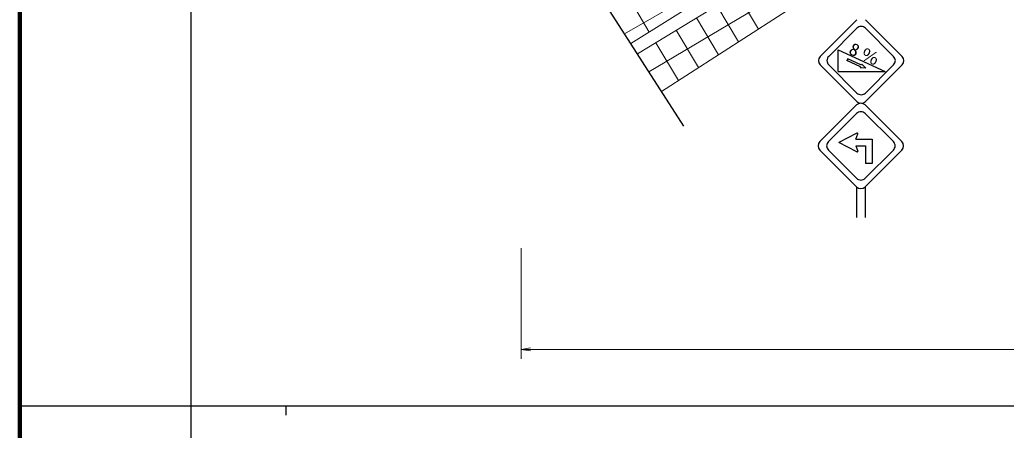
# Model space of a CAD drawing. Units: millimetres, scale not verified. Extents: x 40000 to 680000, y 20000 to 380000.
# Drawn here: x 40000 to 143868, y 202409 to 245687 of the extents above; entities that cross this region are included whole.
import ezdxf

# ---------------------------------------------------------------- set-up
doc = ezdxf.new("R2010")
doc.units = ezdxf.units.MM
doc.header["$LTSCALE"] = 1000
for name, color, linetype, lineweight in [('M-BMK-OTRS', 5, 'Continuous', 25), ('M-STR-HTXT', 7, 'Continuous', 13), ('M-STR-STRC', 7, 'Continuous', 25), ('M-TTL', 2, 'Continuous', 140), ('M-TTL-BAND', 7, 'Continuous', 25), ('M-WORK', 1, 'Continuous', 13)]:
    doc.layers.add(name, color=color, linetype=linetype, lineweight=lineweight)
doc.styles.add('ＭＳ ゴシック', font='')
doc.styles.get('ＭＳ ゴシック').set_extended_font_data('MS Gothic')

# ---------------------------------------------------------------- blocks, each defined once
blk = doc.blocks.new('open_arrow')
at = {"color": 0, "linetype": 'Continuous', "lineweight": -2}
blk.add_lwpolyline([(7.5, 1.25), (0, 0), (7.5, -1.25)], dxfattribs=at)

msp = doc.modelspace()

# ---------------------------------------------------------------- linework, layer by layer
at = {"layer": 'M-BMK-OTRS'}
msp.add_line((109910, 234464), (90412, 264893), dxfattribs=at)
at = {"layer": 'M-STR-HTXT'}
for p, q in [((92786, 221614), (92786, 209941)), ((92786, 210941), (383011, 210941))]:
    msp.add_line(p, q, dxfattribs=at)
at = {"layer": 'M-STR-STRC'}
for p, q in [((128145, 245687), (124281, 241823)), ((129036, 245687), (132901, 241823)), ((125172, 241823), (128145, 244796)), ((129036, 244796), (132010, 241823)), ((126159, 242507), (131109, 240230)), ((126159, 240230), (126159, 242507)), ((127181, 241562), (127096, 241379)), ((128526, 240721), (127096, 241379)), ((128610, 240905), (127181, 241562)), ((128658, 241010), (128610, 240905)), ((129095, 240570), (128658, 241010)), ((124281, 240932), (128145, 237067)), ((125172, 240932), (128145, 237958)), ((126159, 240230), (131109, 240230)), ((128526, 240721), (128469, 240599)), ((129095, 240570), (128469, 240599)), ((132901, 240932), (129036, 237067)), ((129036, 237958), (132010, 240932)), ((128116, 236698), (124252, 232834)), ((128116, 235807), (125143, 232834)), ((129007, 236698), (132872, 232834)), ((131981, 232834), (129007, 235807)), ((128137, 233725), (126255, 232743)), ((128137, 231760), (126255, 232743)), ((128019, 233095), (128225, 233647)), ((128019, 233095), (129759, 233095)), ((129759, 233095), (129759, 230520)), ((124252, 231943), (128116, 228078)), ((128116, 228969), (125143, 231943)), ((128019, 232390), (128225, 231838)), ((128019, 232390), (129053, 232390)), ((132872, 231943), (129007, 228078)), ((131981, 231943), (129007, 228969)), ((129053, 232390), (129053, 230520)), ((129759, 230520), (129053, 230520)), ((128116, 228078), (128116, 224835)), ((129007, 228078), (129007, 224835))]:
    msp.add_line(p, q, dxfattribs=at)
for centre, radius, start, end in [((128591, 244351), 630, 44.99985, 135), ((124726, 241377), 630, 135, 225), ((125617, 241377), 630, 135, 225.00005), ((131565, 241377), 630, 315.00011, 44.99984), ((132455, 241377), 630, 315, 45), ((128591, 238404), 630, 225.00005, 315.00011), ((128562, 236253), 630, 45, 135), ((128591, 237513), 630, 225, 315), ((128562, 235362), 630, 45, 135.00015), ((128166, 233669), 63, 339.44397, 117.55283), ((124697, 232388), 630, 135, 225), ((125588, 232388), 630, 135.00016, 224.99989), ((131535, 232388), 630, 314.99995, 45), ((132426, 232388), 630, 315, 45), ((128166, 231816), 63, 242.44719, 20.55606), ((128562, 229414), 630, 224.99989, 314.99995), ((128562, 228523), 630, 225, 315)]:
    msp.add_arc(centre, radius, start, end, dxfattribs=at)
at = {"layer": 'M-TTL'}
msp.add_line((40000, 380000), (40000, 20000), dxfattribs=at)
at = {"layer": 'M-TTL-BAND'}
for p, q in [((58000, 370000), (58000, 20000)), ((40000, 205000), (579000, 205000)), ((68000, 205000), (68000, 204000))]:
    msp.add_line(p, q, dxfattribs=at)
at = {"layer": 'M-WORK'}
for p, q in [((103665, 244210), (123407, 255629)), ((123179, 254978), (104327, 243177)), ((106257, 244386), (100964, 253537)), ((105034, 242073), (123352, 253277)), ((106250, 240176), (123086, 250217)), ((117765, 244706), (115513, 248483)), ((122895, 248013), (107563, 238128)), ((115663, 243350), (113380, 247178)), ((113561, 241995), (111247, 245873)), ((111458, 240639), (109115, 244569)), ((109356, 239284), (106982, 243264))]:
    msp.add_line(p, q, dxfattribs=at)

# ---------------------------------------------------------------- block references
at = {"layer": 'M-STR-HTXT', "xscale": 133, "yscale": 133}
msp.add_blockref('open_arrow', (92786, 210941), dxfattribs=at)

# ---------------------------------------------------------------- texts
at = {"layer": 'M-STR-STRC', "insert": (127153, 242118), "char_height": 1320, "attachment_point": 7, "rotation": 335.7, "style": 'ＭＳ ゴシック'}
msp.add_mtext('\\T1.33;\\W1.1;8％', dxfattribs=at)

doc.saveas('drawing.dxf')
